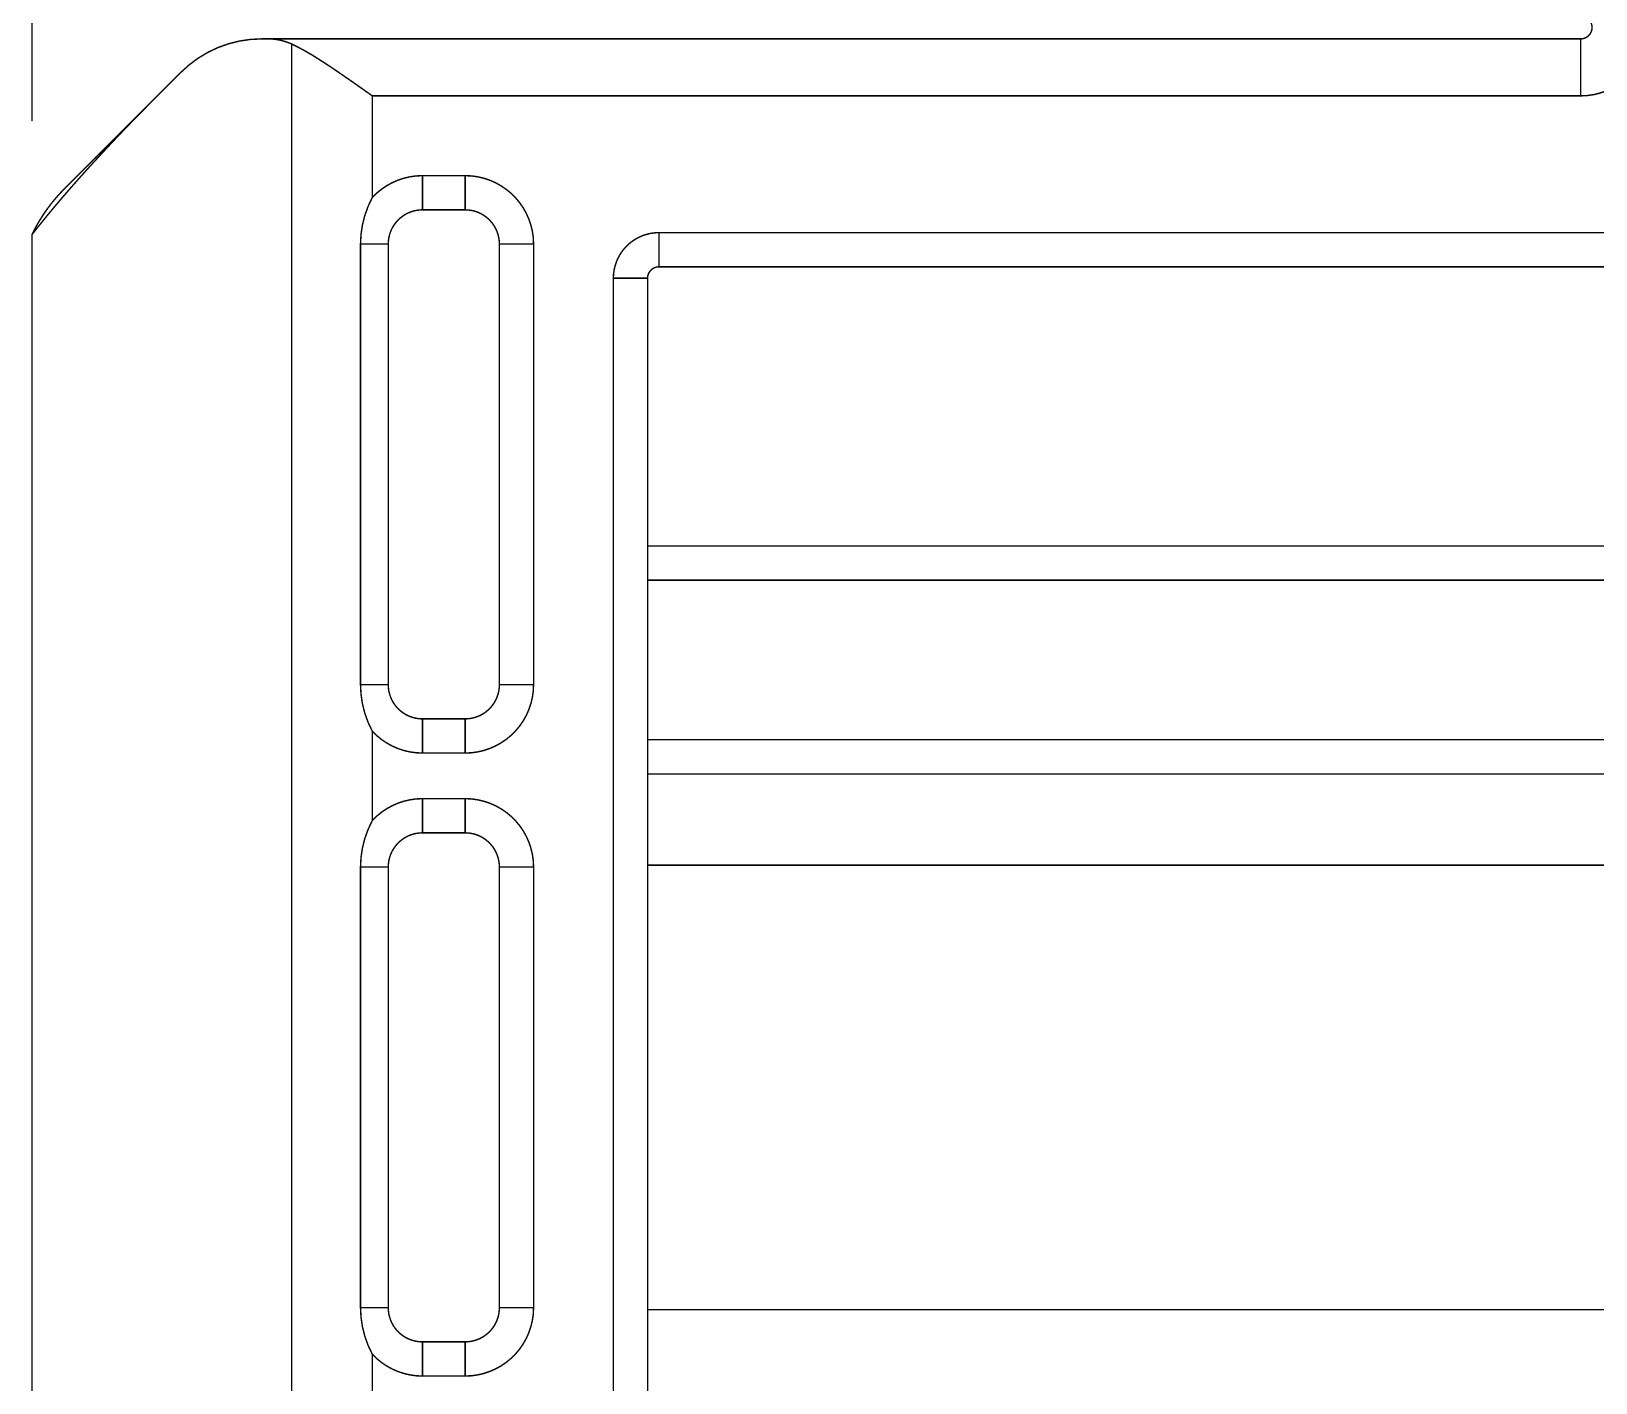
# Model space of a CAD drawing. Header units: inches. Extents: x 0 to 35.2, y -0.7 to 15.9.
# Drawn here: x 31.114 to 31.654, y 5.234 to 5.701 of the extents above; entities that cross this region are included whole.
import ezdxf

# ---------------------------------------------------------------- set-up
doc = ezdxf.new("R2010")
doc.units = ezdxf.units.IN
doc.header["$MEASUREMENT"] = 0
doc.layers.add('Board Outline', color=216, linetype='Continuous')
doc.layers.add('Dimensions', color=6, linetype='Continuous')

msp = doc.modelspace()

# ---------------------------------------------------------------- linework, layer by layer
at = {"layer": 'Board Outline', "const_width": 0.0005}
msp.add_lwpolyline([(31.11394, 5.67016), (31.11394, 6.33371)], dxfattribs=at)
at = {"layer": 'Board Outline', "const_width": 0.00025}
msp.add_lwpolyline([(31.11382, 5.67016, 1), (31.11407, 5.67016, 1)], format="xyb", close=True, dxfattribs=at)
at = {"layer": 'Dimensions', "const_width": 0.0005}
for points in [[(31.65199, 5.72571, -0.934639), (31.64881, 5.67868)], [(31.64934, 5.70621, -0.934639), (31.64881, 5.69837)], [(31.1654, 5.68684, -0.198912), (31.19324, 5.69837)], [(31.19536, 5.69837, -0.020607), (31.19715, 5.6983)], [(31.19715, 5.6983, -0.006319), (31.19761, 5.69825)], [(31.19761, 5.69825, -0.079979), (31.20364, 5.6966)], [(31.20364, 5.6966, -0.03541), (31.21419, 5.69058)], [(31.21419, 5.69058, -0.005895), (31.21984, 5.68682)], [(31.23148, 5.64358, -0.208505), (31.24879, 5.65112)], [(31.26355, 5.65112, -0.414214), (31.28717, 5.6275)], [(31.2274, 5.6275, -0.123169), (31.23148, 5.64358)], [(31.23698, 5.6275, -0.414214), (31.24879, 5.63931)], [(31.26355, 5.63931, -0.414214), (31.27536, 5.6275)], [(31.31473, 5.61569, -0.414214), (31.33048, 5.63144)], [(31.32654, 5.61569, -0.414214), (31.33048, 5.61963)], [(31.23148, 5.45919, -0.123169), (31.2274, 5.47527)], [(31.24879, 5.46346, -0.414214), (31.23698, 5.47527)], [(31.28717, 5.47527, -0.414214), (31.26355, 5.45165)], [(31.27536, 5.47527, -0.414214), (31.26355, 5.46346)], [(31.24879, 5.45165, -0.208505), (31.23148, 5.45919)], [(31.23148, 5.42835, -0.208505), (31.24879, 5.4359)], [(31.26355, 5.4359, -0.414214), (31.28717, 5.41228)], [(31.2274, 5.41228, -0.123169), (31.23148, 5.42835)], [(31.23698, 5.41228, -0.414214), (31.24879, 5.42409)], [(31.26355, 5.42409, -0.414214), (31.27536, 5.41228)], [(31.23148, 5.24397, -0.123169), (31.2274, 5.26005)], [(31.24879, 5.24824, -0.414214), (31.23698, 5.26005)], [(31.28717, 5.26005, -0.414214), (31.26355, 5.23643)], [(31.27536, 5.26005, -0.414214), (31.26355, 5.24824)], [(31.24879, 5.23643, -0.208505), (31.23148, 5.24397)]]:
    msp.add_lwpolyline(points, format="xyb", dxfattribs=at)
for points in [[(31.19324, 5.69837), (31.19536, 5.69837)], [(31.19536, 5.69837), (31.19761, 5.69837)], [(31.19761, 5.69825), (31.19761, 5.69837)], [(31.19761, 5.69837), (31.64881, 5.69837)], [(31.20364, 4.97573), (31.20364, 5.6966)], [(31.64881, 5.67868), (31.64881, 5.69837)], [(31.15636, 5.67779), (31.1654, 5.68684)], [(31.21984, 5.68682), (31.22564, 5.68281)], [(31.22564, 5.68281), (31.23148, 5.67868)], [(31.23148, 5.64358), (31.23148, 5.67868)], [(31.23148, 5.67868), (31.64881, 5.67868)], [(31.12505, 5.64649), (31.15636, 5.67779)], [(31.15131, 5.6727), (31.15181, 5.6732)], [(31.15181, 5.6732), (31.15231, 5.67371)], [(31.15231, 5.67371), (31.15281, 5.67422)], [(31.15281, 5.67422), (31.15331, 5.67473)], [(31.15331, 5.67473), (31.15382, 5.67524)], [(31.15382, 5.67524), (31.15432, 5.67575)], [(31.15432, 5.67575), (31.15483, 5.67626)], [(31.15483, 5.67626), (31.15534, 5.67677)], [(31.15534, 5.67677), (31.15585, 5.67728)], [(31.15585, 5.67728), (31.15636, 5.67779)], [(31.14643, 5.66767), (31.14691, 5.66817)], [(31.14691, 5.66817), (31.14739, 5.66867)], [(31.14739, 5.66867), (31.14787, 5.66917)], [(31.14787, 5.66917), (31.14836, 5.66967)], [(31.14836, 5.66967), (31.14885, 5.67018)], [(31.14885, 5.67018), (31.14934, 5.67068)], [(31.14934, 5.67068), (31.14983, 5.67118)], [(31.14983, 5.67118), (31.15032, 5.67169)], [(31.15032, 5.67169), (31.15082, 5.67219)], [(31.15082, 5.67219), (31.15131, 5.6727)], [(31.14124, 5.66223), (31.1417, 5.66272)], [(31.1417, 5.66272), (31.14217, 5.66321)], [(31.14217, 5.66321), (31.14263, 5.6637)], [(31.14263, 5.6637), (31.1431, 5.6642)], [(31.1431, 5.6642), (31.14357, 5.66469)], [(31.14357, 5.66469), (31.14404, 5.66519)], [(31.14404, 5.66519), (31.14452, 5.66568)], [(31.14452, 5.66568), (31.14499, 5.66618)], [(31.14499, 5.66618), (31.14547, 5.66667)], [(31.14547, 5.66667), (31.14595, 5.66717)], [(31.14595, 5.66717), (31.14643, 5.66767)], [(31.13627, 5.65688), (31.13671, 5.65737)], [(31.13671, 5.65737), (31.13716, 5.65785)], [(31.13716, 5.65785), (31.1376, 5.65833)], [(31.1376, 5.65833), (31.13805, 5.65881)], [(31.13805, 5.65881), (31.1385, 5.6593)], [(31.1385, 5.6593), (31.13896, 5.65979)], [(31.13896, 5.65979), (31.13941, 5.66027)], [(31.13941, 5.66027), (31.13986, 5.66076)], [(31.13986, 5.66076), (31.14032, 5.66125)], [(31.14032, 5.66125), (31.14078, 5.66174)], [(31.14078, 5.66174), (31.14124, 5.66223)], [(31.1311, 5.65118), (31.13152, 5.65165)], [(31.13152, 5.65165), (31.13194, 5.65212)], [(31.13194, 5.65212), (31.13237, 5.65259)], [(31.13237, 5.65259), (31.13279, 5.65307)], [(31.13279, 5.65307), (31.13322, 5.65354)], [(31.13322, 5.65354), (31.13365, 5.65402)], [(31.13365, 5.65402), (31.13408, 5.65449)], [(31.13408, 5.65449), (31.13452, 5.65497)], [(31.13452, 5.65497), (31.13495, 5.65545)], [(31.13495, 5.65545), (31.13539, 5.65592)], [(31.13539, 5.65592), (31.13583, 5.6564)], [(31.13583, 5.6564), (31.13627, 5.65688)], [(31.12465, 5.64608), (31.12479, 5.64622)], [(31.12479, 5.64622), (31.12492, 5.64635)], [(31.12492, 5.64635), (31.12505, 5.64649)], [(31.1266, 5.64608), (31.127, 5.64654)], [(31.127, 5.64654), (31.1274, 5.647)], [(31.1274, 5.647), (31.12781, 5.64746)], [(31.12781, 5.64746), (31.12821, 5.64792)], [(31.12821, 5.64792), (31.12862, 5.64838)], [(31.12862, 5.64838), (31.12903, 5.64885)], [(31.12903, 5.64885), (31.12944, 5.64931)], [(31.12944, 5.64931), (31.12985, 5.64978)], [(31.12985, 5.64978), (31.13027, 5.65024)], [(31.13027, 5.65024), (31.13068, 5.65071)], [(31.13068, 5.65071), (31.1311, 5.65118)], [(31.24879, 5.65112), (31.26355, 5.65112)], [(31.24879, 5.63931), (31.24879, 5.65112)], [(31.26355, 5.63931), (31.26355, 5.65112)], [(31.11991, 5.64056), (31.12002, 5.64071)], [(31.12002, 5.64071), (31.12014, 5.64087)], [(31.12014, 5.64087), (31.12026, 5.64102)], [(31.12026, 5.64102), (31.12038, 5.64117)], [(31.12038, 5.64117), (31.12049, 5.64133)], [(31.12049, 5.64133), (31.12061, 5.64148)], [(31.12061, 5.64148), (31.12073, 5.64163)], [(31.12073, 5.64163), (31.12085, 5.64178)], [(31.12085, 5.64178), (31.12097, 5.64193)], [(31.12097, 5.64193), (31.12109, 5.64208)], [(31.12109, 5.64208), (31.12122, 5.64223)], [(31.12122, 5.64223), (31.12134, 5.64238)], [(31.12134, 5.64238), (31.12146, 5.64253)], [(31.12146, 5.64253), (31.12158, 5.64267)], [(31.12158, 5.64267), (31.1217, 5.64282)], [(31.1217, 5.64282), (31.12183, 5.64297)], [(31.12183, 5.64297), (31.12195, 5.64312)], [(31.12195, 5.64312), (31.12208, 5.64326)], [(31.12197, 5.64067), (31.12235, 5.64112)], [(31.12208, 5.64326), (31.1222, 5.64341)], [(31.1222, 5.64341), (31.12233, 5.64355)], [(31.12233, 5.64355), (31.12245, 5.6437)], [(31.12235, 5.64112), (31.12272, 5.64156)], [(31.12245, 5.6437), (31.12258, 5.64384)], [(31.12258, 5.64384), (31.1227, 5.64399)], [(31.1227, 5.64399), (31.12283, 5.64413)], [(31.12272, 5.64156), (31.1231, 5.64201)], [(31.12283, 5.64413), (31.12296, 5.64427)], [(31.12296, 5.64427), (31.12309, 5.64441)], [(31.12309, 5.64441), (31.12321, 5.64456)], [(31.1231, 5.64201), (31.12348, 5.64246)], [(31.12321, 5.64456), (31.12334, 5.6447)], [(31.12334, 5.6447), (31.12347, 5.64484)], [(31.12347, 5.64484), (31.1236, 5.64498)], [(31.12348, 5.64246), (31.12387, 5.6429)], [(31.1236, 5.64498), (31.12373, 5.64512)], [(31.12373, 5.64512), (31.12386, 5.64526)], [(31.12386, 5.64526), (31.12399, 5.6454)], [(31.12387, 5.6429), (31.12425, 5.64336)], [(31.12399, 5.6454), (31.12412, 5.64553)], [(31.12412, 5.64553), (31.12426, 5.64567)], [(31.12425, 5.64336), (31.12464, 5.64381)], [(31.12426, 5.64567), (31.12439, 5.64581)], [(31.12439, 5.64581), (31.12452, 5.64594)], [(31.12452, 5.64594), (31.12465, 5.64608)], [(31.12464, 5.64381), (31.12503, 5.64426)], [(31.12503, 5.64426), (31.12542, 5.64471)], [(31.12542, 5.64471), (31.12581, 5.64517)], [(31.12581, 5.64517), (31.12621, 5.64562)], [(31.12621, 5.64562), (31.1266, 5.64608)], [(31.11634, 5.63525), (31.11644, 5.63541)], [(31.11644, 5.63541), (31.11654, 5.63558)], [(31.11654, 5.63558), (31.11664, 5.63575)], [(31.11664, 5.63575), (31.11674, 5.63591)], [(31.11674, 5.63591), (31.11685, 5.63608)], [(31.11685, 5.63608), (31.11695, 5.63624)], [(31.11695, 5.63624), (31.11705, 5.63641)], [(31.11705, 5.63641), (31.11716, 5.63657)], [(31.11716, 5.63657), (31.11726, 5.63674)], [(31.11726, 5.63674), (31.11736, 5.6369)], [(31.1173, 5.635), (31.11764, 5.63543)], [(31.11736, 5.6369), (31.11747, 5.63706)], [(31.11747, 5.63706), (31.11757, 5.63723)], [(31.11757, 5.63723), (31.11768, 5.63739)], [(31.11764, 5.63543), (31.11799, 5.63586)], [(31.11768, 5.63739), (31.11779, 5.63755)], [(31.11779, 5.63755), (31.11789, 5.63771)], [(31.11789, 5.63771), (31.118, 5.63788)], [(31.11799, 5.63586), (31.11834, 5.63629)], [(31.118, 5.63788), (31.11811, 5.63804)], [(31.11811, 5.63804), (31.11822, 5.6382)], [(31.11822, 5.6382), (31.11833, 5.63836)], [(31.11833, 5.63836), (31.11844, 5.63852)], [(31.11834, 5.63629), (31.1187, 5.63672)], [(31.11844, 5.63852), (31.11855, 5.63868)], [(31.11855, 5.63868), (31.11866, 5.63884)], [(31.11866, 5.63884), (31.11877, 5.639)], [(31.1187, 5.63672), (31.11905, 5.63716)], [(31.11877, 5.639), (31.11888, 5.63915)], [(31.11888, 5.63915), (31.11899, 5.63931)], [(31.11899, 5.63931), (31.11911, 5.63947)], [(31.11905, 5.63716), (31.11941, 5.63759)], [(31.11911, 5.63947), (31.11922, 5.63963)], [(31.11922, 5.63963), (31.11933, 5.63978)], [(31.11933, 5.63978), (31.11945, 5.63994)], [(31.11941, 5.63759), (31.11977, 5.63803)], [(31.11945, 5.63994), (31.11956, 5.64009)], [(31.11956, 5.64009), (31.11968, 5.64025)], [(31.11968, 5.64025), (31.11979, 5.64041)], [(31.11977, 5.63803), (31.12013, 5.63847)], [(31.11979, 5.64041), (31.11991, 5.64056)], [(31.12013, 5.63847), (31.1205, 5.6389)], [(31.1205, 5.6389), (31.12086, 5.63934)], [(31.12086, 5.63934), (31.12123, 5.63978)], [(31.12123, 5.63978), (31.1216, 5.64023)], [(31.1216, 5.64023), (31.12197, 5.64067)], [(31.24879, 5.63931), (31.26355, 5.63931)], [(31.11394, 5.63079), (31.11427, 5.6312)], [(31.11394, 5.63079), (31.11403, 5.63096)], [(31.11394, 5.04154), (31.11394, 5.63079)], [(31.11403, 5.63096), (31.11411, 5.63114)], [(31.11411, 5.63114), (31.1142, 5.63131)], [(31.1142, 5.63131), (31.11429, 5.63149)], [(31.11427, 5.6312), (31.1146, 5.63162)], [(31.11429, 5.63149), (31.11438, 5.63166)], [(31.11438, 5.63166), (31.11446, 5.63184)], [(31.11446, 5.63184), (31.11455, 5.63201)], [(31.11455, 5.63201), (31.11464, 5.63218)], [(31.1146, 5.63162), (31.11493, 5.63204)], [(31.11464, 5.63218), (31.11473, 5.63236)], [(31.11473, 5.63236), (31.11482, 5.63253)], [(31.11482, 5.63253), (31.11491, 5.6327)], [(31.11491, 5.6327), (31.115, 5.63287)], [(31.11493, 5.63204), (31.11526, 5.63246)], [(31.115, 5.63287), (31.1151, 5.63304)], [(31.1151, 5.63304), (31.11519, 5.63322)], [(31.11519, 5.63322), (31.11528, 5.63339)], [(31.11526, 5.63246), (31.11559, 5.63288)], [(31.11528, 5.63339), (31.11538, 5.63356)], [(31.11538, 5.63356), (31.11547, 5.63373)], [(31.11547, 5.63373), (31.11556, 5.6339)], [(31.11556, 5.6339), (31.11566, 5.63407)], [(31.11559, 5.63288), (31.11593, 5.6333)], [(31.11566, 5.63407), (31.11576, 5.63424)], [(31.11576, 5.63424), (31.11585, 5.63441)], [(31.11585, 5.63441), (31.11595, 5.63458)], [(31.11593, 5.6333), (31.11627, 5.63372)], [(31.11595, 5.63458), (31.11605, 5.63474)], [(31.11605, 5.63474), (31.11614, 5.63491)], [(31.11614, 5.63491), (31.11624, 5.63508)], [(31.11624, 5.63508), (31.11634, 5.63525)], [(31.11627, 5.63372), (31.11661, 5.63415)], [(31.11661, 5.63415), (31.11695, 5.63457)], [(31.11695, 5.63457), (31.1173, 5.635)], [(31.33048, 5.63144), (31.66906, 5.63144)], [(31.33048, 5.61963), (31.33048, 5.63144)], [(31.2274, 5.47527), (31.2274, 5.6275)], [(31.2274, 5.6275), (31.23698, 5.6275)], [(31.23698, 5.47527), (31.23698, 5.6275)], [(31.27536, 5.6275), (31.28717, 5.6275)], [(31.27536, 5.47527), (31.27536, 5.6275)], [(31.28717, 5.47527), (31.28717, 5.6275)], [(31.33048, 5.61963), (31.66906, 5.61963)], [(31.31473, 5.05664), (31.31473, 5.61569)], [(31.31473, 5.61569), (31.32654, 5.61569)], [(31.32654, 5.05664), (31.32654, 5.61569)], [(31.32654, 5.52317), (32.54, 5.52317)], [(31.32654, 5.51136), (32.54263, 5.51136)], [(31.2274, 5.47527), (31.23698, 5.47527)], [(31.27536, 5.47527), (31.28717, 5.47527)], [(31.24879, 5.45165), (31.24879, 5.46346)], [(31.24879, 5.46346), (31.26355, 5.46346)], [(31.26355, 5.45165), (31.26355, 5.46346)], [(31.23148, 5.42835), (31.23148, 5.45919)], [(31.24879, 5.45165), (31.26355, 5.45165)], [(31.32654, 5.45624), (31.94072, 5.45624)], [(31.32654, 5.44443), (31.94072, 5.44443)], [(31.24879, 5.4359), (31.26355, 5.4359)], [(31.24879, 5.42409), (31.24879, 5.4359)], [(31.26355, 5.42409), (31.26355, 5.4359)], [(31.24879, 5.42409), (31.26355, 5.42409)], [(31.2274, 5.26005), (31.2274, 5.41228)], [(31.2274, 5.41228), (31.23698, 5.41228)], [(31.23698, 5.26005), (31.23698, 5.41228)], [(31.27536, 5.41228), (31.28717, 5.41228)], [(31.27536, 5.26005), (31.27536, 5.41228)], [(31.28717, 5.26005), (31.28717, 5.41228)], [(31.32654, 5.41293), (31.66473, 5.41293)], [(31.2274, 5.26005), (31.23698, 5.26005)], [(31.27536, 5.26005), (31.28717, 5.26005)], [(31.32654, 5.25939), (31.66473, 5.25939)], [(31.24879, 5.23643), (31.24879, 5.24824)], [(31.24879, 5.24824), (31.26355, 5.24824)], [(31.26355, 5.23643), (31.26355, 5.24824)], [(31.23148, 5.21313), (31.23148, 5.24397)], [(31.24879, 5.23643), (31.26355, 5.23643)]]:
    msp.add_lwpolyline(points, dxfattribs=at)
at = {"layer": 'Dimensions', "const_width": 0.00025}
for points in [[(31.19312, 5.69837, 1), (31.19337, 5.69837, 1)], [(31.19312, 5.69837, 1), (31.19337, 5.69837, 1)], [(31.19524, 5.69837, 1), (31.19549, 5.69837, 1)], [(31.19524, 5.69837, 1), (31.19549, 5.69837, 1)], [(31.19524, 5.69837, 1), (31.19549, 5.69837, 1)], [(31.19702, 5.6983, 1), (31.19727, 5.6983, 1)], [(31.19702, 5.6983, 1), (31.19727, 5.6983, 1)], [(31.19748, 5.69837, 1), (31.19773, 5.69837, 1)], [(31.19748, 5.69837, 1), (31.19773, 5.69837, 1)], [(31.19748, 5.69837, 1), (31.19773, 5.69837, 1)], [(31.19748, 5.69825, 1), (31.19773, 5.69825, 1)], [(31.19748, 5.69825, 1), (31.19773, 5.69825, 1)], [(31.19748, 5.69825, 1), (31.19773, 5.69825, 1)], [(31.20352, 5.6966, 1), (31.20377, 5.6966, 1)], [(31.20352, 5.6966, 1), (31.20377, 5.6966, 1)], [(31.20352, 5.6966, 1), (31.20377, 5.6966, 1)], [(31.64868, 5.69837, 1), (31.64893, 5.69837, 1)], [(31.64868, 5.69837, 1), (31.64893, 5.69837, 1)], [(31.64868, 5.69837, 1), (31.64893, 5.69837, 1)], [(31.21407, 5.69058, 1), (31.21432, 5.69058, 1)], [(31.21407, 5.69058, 1), (31.21432, 5.69058, 1)], [(31.16528, 5.68684, 1), (31.16553, 5.68684, 1)], [(31.16528, 5.68684, 1), (31.16553, 5.68684, 1)], [(31.21972, 5.68682, 1), (31.21997, 5.68682, 1)], [(31.21972, 5.68682, 1), (31.21997, 5.68682, 1)], [(31.22551, 5.68281, 1), (31.22576, 5.68281, 1)], [(31.22551, 5.68281, 1), (31.22576, 5.68281, 1)], [(31.23136, 5.67868, 1), (31.23161, 5.67868, 1)], [(31.23136, 5.67868, 1), (31.23161, 5.67868, 1)], [(31.23136, 5.67868, 1), (31.23161, 5.67868, 1)], [(31.64868, 5.67868, 1), (31.64893, 5.67868, 1)], [(31.64868, 5.67868, 1), (31.64893, 5.67868, 1)], [(31.64868, 5.67868, 1), (31.64893, 5.67868, 1)], [(31.15169, 5.6732, 1), (31.15194, 5.6732, 1)], [(31.15169, 5.6732, 1), (31.15194, 5.6732, 1)], [(31.15218, 5.67371, 1), (31.15243, 5.67371, 1)], [(31.15218, 5.67371, 1), (31.15243, 5.67371, 1)], [(31.15269, 5.67422, 1), (31.15294, 5.67422, 1)], [(31.15269, 5.67422, 1), (31.15294, 5.67422, 1)], [(31.15319, 5.67473, 1), (31.15344, 5.67473, 1)], [(31.15319, 5.67473, 1), (31.15344, 5.67473, 1)], [(31.15369, 5.67524, 1), (31.15394, 5.67524, 1)], [(31.15369, 5.67524, 1), (31.15394, 5.67524, 1)], [(31.1542, 5.67575, 1), (31.15445, 5.67575, 1)], [(31.1542, 5.67575, 1), (31.15445, 5.67575, 1)], [(31.1547, 5.67626, 1), (31.15495, 5.67626, 1)], [(31.1547, 5.67626, 1), (31.15495, 5.67626, 1)], [(31.15521, 5.67677, 1), (31.15546, 5.67677, 1)], [(31.15521, 5.67677, 1), (31.15546, 5.67677, 1)], [(31.15572, 5.67728, 1), (31.15597, 5.67728, 1)], [(31.15572, 5.67728, 1), (31.15597, 5.67728, 1)], [(31.15623, 5.67779, 1), (31.15648, 5.67779, 1)], [(31.15623, 5.67779, 1), (31.15648, 5.67779, 1)], [(31.15623, 5.67779, 1), (31.15648, 5.67779, 1)], [(31.14678, 5.66817, 1), (31.14703, 5.66817, 1)], [(31.14678, 5.66817, 1), (31.14703, 5.66817, 1)], [(31.14726, 5.66867, 1), (31.14751, 5.66867, 1)], [(31.14726, 5.66867, 1), (31.14751, 5.66867, 1)], [(31.14775, 5.66917, 1), (31.148, 5.66917, 1)], [(31.14775, 5.66917, 1), (31.148, 5.66917, 1)], [(31.14824, 5.66967, 1), (31.14849, 5.66967, 1)], [(31.14824, 5.66967, 1), (31.14849, 5.66967, 1)], [(31.14872, 5.67018, 1), (31.14897, 5.67018, 1)], [(31.14872, 5.67018, 1), (31.14897, 5.67018, 1)], [(31.14921, 5.67068, 1), (31.14946, 5.67068, 1)], [(31.14921, 5.67068, 1), (31.14946, 5.67068, 1)], [(31.1497, 5.67118, 1), (31.14995, 5.67118, 1)], [(31.1497, 5.67118, 1), (31.14995, 5.67118, 1)], [(31.1502, 5.67169, 1), (31.15045, 5.67169, 1)], [(31.1502, 5.67169, 1), (31.15045, 5.67169, 1)], [(31.15069, 5.67219, 1), (31.15094, 5.67219, 1)], [(31.15069, 5.67219, 1), (31.15094, 5.67219, 1)], [(31.15119, 5.6727, 1), (31.15144, 5.6727, 1)], [(31.15119, 5.6727, 1), (31.15144, 5.6727, 1)], [(31.14158, 5.66272, 1), (31.14183, 5.66272, 1)], [(31.14158, 5.66272, 1), (31.14183, 5.66272, 1)], [(31.14204, 5.66321, 1), (31.14229, 5.66321, 1)], [(31.14204, 5.66321, 1), (31.14229, 5.66321, 1)], [(31.14251, 5.6637, 1), (31.14276, 5.6637, 1)], [(31.14251, 5.6637, 1), (31.14276, 5.6637, 1)], [(31.14298, 5.6642, 1), (31.14323, 5.6642, 1)], [(31.14298, 5.6642, 1), (31.14323, 5.6642, 1)], [(31.14345, 5.66469, 1), (31.1437, 5.66469, 1)], [(31.14345, 5.66469, 1), (31.1437, 5.66469, 1)], [(31.14392, 5.66519, 1), (31.14417, 5.66519, 1)], [(31.14392, 5.66519, 1), (31.14417, 5.66519, 1)], [(31.14439, 5.66568, 1), (31.14464, 5.66568, 1)], [(31.14439, 5.66568, 1), (31.14464, 5.66568, 1)], [(31.14487, 5.66618, 1), (31.14512, 5.66618, 1)], [(31.14487, 5.66618, 1), (31.14512, 5.66618, 1)], [(31.14534, 5.66667, 1), (31.14559, 5.66667, 1)], [(31.14534, 5.66667, 1), (31.14559, 5.66667, 1)], [(31.14582, 5.66717, 1), (31.14607, 5.66717, 1)], [(31.14582, 5.66717, 1), (31.14607, 5.66717, 1)], [(31.1463, 5.66767, 1), (31.14655, 5.66767, 1)], [(31.1463, 5.66767, 1), (31.14655, 5.66767, 1)], [(31.13659, 5.65737, 1), (31.13684, 5.65737, 1)], [(31.13659, 5.65737, 1), (31.13684, 5.65737, 1)], [(31.13703, 5.65785, 1), (31.13728, 5.65785, 1)], [(31.13703, 5.65785, 1), (31.13728, 5.65785, 1)], [(31.13748, 5.65833, 1), (31.13773, 5.65833, 1)], [(31.13748, 5.65833, 1), (31.13773, 5.65833, 1)], [(31.13793, 5.65881, 1), (31.13818, 5.65881, 1)], [(31.13793, 5.65881, 1), (31.13818, 5.65881, 1)], [(31.13838, 5.6593, 1), (31.13863, 5.6593, 1)], [(31.13838, 5.6593, 1), (31.13863, 5.6593, 1)], [(31.13883, 5.65979, 1), (31.13908, 5.65979, 1)], [(31.13883, 5.65979, 1), (31.13908, 5.65979, 1)], [(31.13928, 5.66027, 1), (31.13953, 5.66027, 1)], [(31.13928, 5.66027, 1), (31.13953, 5.66027, 1)], [(31.13974, 5.66076, 1), (31.13999, 5.66076, 1)], [(31.13974, 5.66076, 1), (31.13999, 5.66076, 1)], [(31.1402, 5.66125, 1), (31.14045, 5.66125, 1)], [(31.1402, 5.66125, 1), (31.14045, 5.66125, 1)], [(31.14066, 5.66174, 1), (31.14091, 5.66174, 1)], [(31.14066, 5.66174, 1), (31.14091, 5.66174, 1)], [(31.14112, 5.66223, 1), (31.14137, 5.66223, 1)], [(31.14112, 5.66223, 1), (31.14137, 5.66223, 1)], [(31.1314, 5.65165, 1), (31.13165, 5.65165, 1)], [(31.1314, 5.65165, 1), (31.13165, 5.65165, 1)], [(31.13182, 5.65212, 1), (31.13207, 5.65212, 1)], [(31.13182, 5.65212, 1), (31.13207, 5.65212, 1)], [(31.13224, 5.65259, 1), (31.13249, 5.65259, 1)], [(31.13224, 5.65259, 1), (31.13249, 5.65259, 1)], [(31.13267, 5.65307, 1), (31.13292, 5.65307, 1)], [(31.13267, 5.65307, 1), (31.13292, 5.65307, 1)], [(31.1331, 5.65354, 1), (31.13335, 5.65354, 1)], [(31.1331, 5.65354, 1), (31.13335, 5.65354, 1)], [(31.13353, 5.65402, 1), (31.13378, 5.65402, 1)], [(31.13353, 5.65402, 1), (31.13378, 5.65402, 1)], [(31.13396, 5.65449, 1), (31.13421, 5.65449, 1)], [(31.13396, 5.65449, 1), (31.13421, 5.65449, 1)], [(31.13439, 5.65497, 1), (31.13464, 5.65497, 1)], [(31.13439, 5.65497, 1), (31.13464, 5.65497, 1)], [(31.13483, 5.65545, 1), (31.13508, 5.65545, 1)], [(31.13483, 5.65545, 1), (31.13508, 5.65545, 1)], [(31.13526, 5.65592, 1), (31.13551, 5.65592, 1)], [(31.13526, 5.65592, 1), (31.13551, 5.65592, 1)], [(31.1357, 5.6564, 1), (31.13595, 5.6564, 1)], [(31.1357, 5.6564, 1), (31.13595, 5.6564, 1)], [(31.13615, 5.65688, 1), (31.1364, 5.65688, 1)], [(31.13615, 5.65688, 1), (31.1364, 5.65688, 1)], [(31.12466, 5.64622, 1), (31.12491, 5.64622, 1)], [(31.12466, 5.64622, 1), (31.12491, 5.64622, 1)], [(31.12479, 5.64635, 1), (31.12504, 5.64635, 1)], [(31.12479, 5.64635, 1), (31.12504, 5.64635, 1)], [(31.12493, 5.64649, 1), (31.12518, 5.64649, 1)], [(31.12493, 5.64649, 1), (31.12518, 5.64649, 1)], [(31.12688, 5.64654, 1), (31.12713, 5.64654, 1)], [(31.12688, 5.64654, 1), (31.12713, 5.64654, 1)], [(31.12728, 5.647, 1), (31.12753, 5.647, 1)], [(31.12728, 5.647, 1), (31.12753, 5.647, 1)], [(31.12768, 5.64746, 1), (31.12793, 5.64746, 1)], [(31.12768, 5.64746, 1), (31.12793, 5.64746, 1)], [(31.12809, 5.64792, 1), (31.12834, 5.64792, 1)], [(31.12809, 5.64792, 1), (31.12834, 5.64792, 1)], [(31.12849, 5.64838, 1), (31.12874, 5.64838, 1)], [(31.12849, 5.64838, 1), (31.12874, 5.64838, 1)], [(31.1289, 5.64885, 1), (31.12915, 5.64885, 1)], [(31.1289, 5.64885, 1), (31.12915, 5.64885, 1)], [(31.12931, 5.64931, 1), (31.12956, 5.64931, 1)], [(31.12931, 5.64931, 1), (31.12956, 5.64931, 1)], [(31.12973, 5.64978, 1), (31.12998, 5.64978, 1)], [(31.12973, 5.64978, 1), (31.12998, 5.64978, 1)], [(31.13014, 5.65024, 1), (31.13039, 5.65024, 1)], [(31.13014, 5.65024, 1), (31.13039, 5.65024, 1)], [(31.13056, 5.65071, 1), (31.13081, 5.65071, 1)], [(31.13056, 5.65071, 1), (31.13081, 5.65071, 1)], [(31.13098, 5.65118, 1), (31.13123, 5.65118, 1)], [(31.13098, 5.65118, 1), (31.13123, 5.65118, 1)], [(31.24866, 5.65112, 1), (31.24891, 5.65112, 1)], [(31.24866, 5.65112, 1), (31.24891, 5.65112, 1)], [(31.24866, 5.65112, 1), (31.24891, 5.65112, 1)], [(31.26342, 5.65112, 1), (31.26367, 5.65112, 1)], [(31.26342, 5.65112, 1), (31.26367, 5.65112, 1)], [(31.26342, 5.65112, 1), (31.26367, 5.65112, 1)], [(31.1199, 5.64071, 1), (31.12015, 5.64071, 1)], [(31.1199, 5.64071, 1), (31.12015, 5.64071, 1)], [(31.12002, 5.64087, 1), (31.12027, 5.64087, 1)], [(31.12002, 5.64087, 1), (31.12027, 5.64087, 1)], [(31.12013, 5.64102, 1), (31.12038, 5.64102, 1)], [(31.12013, 5.64102, 1), (31.12038, 5.64102, 1)], [(31.12025, 5.64117, 1), (31.1205, 5.64117, 1)], [(31.12025, 5.64117, 1), (31.1205, 5.64117, 1)], [(31.12037, 5.64133, 1), (31.12062, 5.64133, 1)], [(31.12037, 5.64133, 1), (31.12062, 5.64133, 1)], [(31.12049, 5.64148, 1), (31.12074, 5.64148, 1)], [(31.12049, 5.64148, 1), (31.12074, 5.64148, 1)], [(31.12061, 5.64163, 1), (31.12086, 5.64163, 1)], [(31.12061, 5.64163, 1), (31.12086, 5.64163, 1)], [(31.12073, 5.64178, 1), (31.12098, 5.64178, 1)], [(31.12073, 5.64178, 1), (31.12098, 5.64178, 1)], [(31.12085, 5.64193, 1), (31.1211, 5.64193, 1)], [(31.12085, 5.64193, 1), (31.1211, 5.64193, 1)], [(31.12097, 5.64208, 1), (31.12122, 5.64208, 1)], [(31.12097, 5.64208, 1), (31.12122, 5.64208, 1)], [(31.12109, 5.64223, 1), (31.12134, 5.64223, 1)], [(31.12109, 5.64223, 1), (31.12134, 5.64223, 1)], [(31.12121, 5.64238, 1), (31.12146, 5.64238, 1)], [(31.12121, 5.64238, 1), (31.12146, 5.64238, 1)], [(31.12133, 5.64253, 1), (31.12158, 5.64253, 1)], [(31.12133, 5.64253, 1), (31.12158, 5.64253, 1)], [(31.12146, 5.64267, 1), (31.12171, 5.64267, 1)], [(31.12146, 5.64267, 1), (31.12171, 5.64267, 1)], [(31.12158, 5.64282, 1), (31.12183, 5.64282, 1)], [(31.12158, 5.64282, 1), (31.12183, 5.64282, 1)], [(31.1217, 5.64297, 1), (31.12195, 5.64297, 1)], [(31.1217, 5.64297, 1), (31.12195, 5.64297, 1)], [(31.12183, 5.64312, 1), (31.12208, 5.64312, 1)], [(31.12183, 5.64312, 1), (31.12208, 5.64312, 1)], [(31.12195, 5.64326, 1), (31.1222, 5.64326, 1)], [(31.12195, 5.64326, 1), (31.1222, 5.64326, 1)], [(31.12208, 5.64341, 1), (31.12233, 5.64341, 1)], [(31.12208, 5.64341, 1), (31.12233, 5.64341, 1)], [(31.1222, 5.64355, 1), (31.12245, 5.64355, 1)], [(31.1222, 5.64355, 1), (31.12245, 5.64355, 1)], [(31.12222, 5.64112, 1), (31.12247, 5.64112, 1)], [(31.12222, 5.64112, 1), (31.12247, 5.64112, 1)], [(31.12233, 5.6437, 1), (31.12258, 5.6437, 1)], [(31.12233, 5.6437, 1), (31.12258, 5.6437, 1)], [(31.12245, 5.64384, 1), (31.1227, 5.64384, 1)], [(31.12245, 5.64384, 1), (31.1227, 5.64384, 1)], [(31.12258, 5.64399, 1), (31.12283, 5.64399, 1)], [(31.12258, 5.64399, 1), (31.12283, 5.64399, 1)], [(31.1226, 5.64156, 1), (31.12285, 5.64156, 1)], [(31.1226, 5.64156, 1), (31.12285, 5.64156, 1)], [(31.12271, 5.64413, 1), (31.12296, 5.64413, 1)], [(31.12271, 5.64413, 1), (31.12296, 5.64413, 1)], [(31.12283, 5.64427, 1), (31.12308, 5.64427, 1)], [(31.12283, 5.64427, 1), (31.12308, 5.64427, 1)], [(31.12296, 5.64441, 1), (31.12321, 5.64441, 1)], [(31.12296, 5.64441, 1), (31.12321, 5.64441, 1)], [(31.12298, 5.64201, 1), (31.12323, 5.64201, 1)], [(31.12298, 5.64201, 1), (31.12323, 5.64201, 1)], [(31.12309, 5.64456, 1), (31.12334, 5.64456, 1)], [(31.12309, 5.64456, 1), (31.12334, 5.64456, 1)], [(31.12322, 5.6447, 1), (31.12347, 5.6447, 1)], [(31.12322, 5.6447, 1), (31.12347, 5.6447, 1)], [(31.12335, 5.64484, 1), (31.1236, 5.64484, 1)], [(31.12335, 5.64484, 1), (31.1236, 5.64484, 1)], [(31.12336, 5.64246, 1), (31.12361, 5.64246, 1)], [(31.12336, 5.64246, 1), (31.12361, 5.64246, 1)], [(31.12348, 5.64498, 1), (31.12373, 5.64498, 1)], [(31.12348, 5.64498, 1), (31.12373, 5.64498, 1)], [(31.12361, 5.64512, 1), (31.12386, 5.64512, 1)], [(31.12361, 5.64512, 1), (31.12386, 5.64512, 1)], [(31.12374, 5.64526, 1), (31.12399, 5.64526, 1)], [(31.12374, 5.64526, 1), (31.12399, 5.64526, 1)], [(31.12374, 5.6429, 1), (31.12399, 5.6429, 1)], [(31.12374, 5.6429, 1), (31.12399, 5.6429, 1)], [(31.12387, 5.6454, 1), (31.12412, 5.6454, 1)], [(31.12387, 5.6454, 1), (31.12412, 5.6454, 1)], [(31.124, 5.64553, 1), (31.12425, 5.64553, 1)], [(31.124, 5.64553, 1), (31.12425, 5.64553, 1)], [(31.12413, 5.64336, 1), (31.12438, 5.64336, 1)], [(31.12413, 5.64336, 1), (31.12438, 5.64336, 1)], [(31.12413, 5.64567, 1), (31.12438, 5.64567, 1)], [(31.12413, 5.64567, 1), (31.12438, 5.64567, 1)], [(31.12426, 5.64581, 1), (31.12451, 5.64581, 1)], [(31.12426, 5.64581, 1), (31.12451, 5.64581, 1)], [(31.1244, 5.64594, 1), (31.12465, 5.64594, 1)], [(31.1244, 5.64594, 1), (31.12465, 5.64594, 1)], [(31.12451, 5.64381, 1), (31.12476, 5.64381, 1)], [(31.12451, 5.64381, 1), (31.12476, 5.64381, 1)], [(31.12453, 5.64608, 1), (31.12478, 5.64608, 1)], [(31.12453, 5.64608, 1), (31.12478, 5.64608, 1)], [(31.1249, 5.64426, 1), (31.12515, 5.64426, 1)], [(31.1249, 5.64426, 1), (31.12515, 5.64426, 1)], [(31.12529, 5.64471, 1), (31.12554, 5.64471, 1)], [(31.12529, 5.64471, 1), (31.12554, 5.64471, 1)], [(31.12569, 5.64517, 1), (31.12594, 5.64517, 1)], [(31.12569, 5.64517, 1), (31.12594, 5.64517, 1)], [(31.12608, 5.64562, 1), (31.12633, 5.64562, 1)], [(31.12608, 5.64562, 1), (31.12633, 5.64562, 1)], [(31.12648, 5.64608, 1), (31.12673, 5.64608, 1)], [(31.12648, 5.64608, 1), (31.12673, 5.64608, 1)], [(31.23136, 5.64358, 1), (31.23161, 5.64358, 1)], [(31.23136, 5.64358, 1), (31.23161, 5.64358, 1)], [(31.23136, 5.64358, 1), (31.23161, 5.64358, 1)], [(31.11632, 5.63541, 1), (31.11657, 5.63541, 1)], [(31.11632, 5.63541, 1), (31.11657, 5.63541, 1)], [(31.11642, 5.63558, 1), (31.11667, 5.63558, 1)], [(31.11642, 5.63558, 1), (31.11667, 5.63558, 1)], [(31.11652, 5.63575, 1), (31.11677, 5.63575, 1)], [(31.11652, 5.63575, 1), (31.11677, 5.63575, 1)], [(31.11662, 5.63591, 1), (31.11687, 5.63591, 1)], [(31.11662, 5.63591, 1), (31.11687, 5.63591, 1)], [(31.11672, 5.63608, 1), (31.11697, 5.63608, 1)], [(31.11672, 5.63608, 1), (31.11697, 5.63608, 1)], [(31.11682, 5.63624, 1), (31.11707, 5.63624, 1)], [(31.11682, 5.63624, 1), (31.11707, 5.63624, 1)], [(31.11693, 5.63641, 1), (31.11718, 5.63641, 1)], [(31.11693, 5.63641, 1), (31.11718, 5.63641, 1)], [(31.11703, 5.63657, 1), (31.11728, 5.63657, 1)], [(31.11703, 5.63657, 1), (31.11728, 5.63657, 1)], [(31.11713, 5.63674, 1), (31.11738, 5.63674, 1)], [(31.11713, 5.63674, 1), (31.11738, 5.63674, 1)], [(31.11724, 5.6369, 1), (31.11749, 5.6369, 1)], [(31.11724, 5.6369, 1), (31.11749, 5.6369, 1)], [(31.11734, 5.63706, 1), (31.11759, 5.63706, 1)], [(31.11734, 5.63706, 1), (31.11759, 5.63706, 1)], [(31.11745, 5.63723, 1), (31.1177, 5.63723, 1)], [(31.11745, 5.63723, 1), (31.1177, 5.63723, 1)], [(31.11752, 5.63543, 1), (31.11777, 5.63543, 1)], [(31.11752, 5.63543, 1), (31.11777, 5.63543, 1)], [(31.11756, 5.63739, 1), (31.11781, 5.63739, 1)], [(31.11756, 5.63739, 1), (31.11781, 5.63739, 1)], [(31.11766, 5.63755, 1), (31.11791, 5.63755, 1)], [(31.11766, 5.63755, 1), (31.11791, 5.63755, 1)], [(31.11777, 5.63771, 1), (31.11802, 5.63771, 1)], [(31.11777, 5.63771, 1), (31.11802, 5.63771, 1)], [(31.11787, 5.63586, 1), (31.11812, 5.63586, 1)], [(31.11787, 5.63586, 1), (31.11812, 5.63586, 1)], [(31.11788, 5.63788, 1), (31.11813, 5.63788, 1)], [(31.11788, 5.63788, 1), (31.11813, 5.63788, 1)], [(31.11799, 5.63804, 1), (31.11823, 5.63804, 1)], [(31.11799, 5.63804, 1), (31.11823, 5.63804, 1)], [(31.11809, 5.6382, 1), (31.11834, 5.6382, 1)], [(31.11809, 5.6382, 1), (31.11834, 5.6382, 1)], [(31.1182, 5.63836, 1), (31.11845, 5.63836, 1)], [(31.1182, 5.63836, 1), (31.11845, 5.63836, 1)], [(31.11822, 5.63629, 1), (31.11847, 5.63629, 1)], [(31.11822, 5.63629, 1), (31.11847, 5.63629, 1)], [(31.11831, 5.63852, 1), (31.11856, 5.63852, 1)], [(31.11831, 5.63852, 1), (31.11856, 5.63852, 1)], [(31.11842, 5.63868, 1), (31.11867, 5.63868, 1)], [(31.11842, 5.63868, 1), (31.11867, 5.63868, 1)], [(31.11853, 5.63884, 1), (31.11878, 5.63884, 1)], [(31.11853, 5.63884, 1), (31.11878, 5.63884, 1)], [(31.11857, 5.63672, 1), (31.11882, 5.63672, 1)], [(31.11857, 5.63672, 1), (31.11882, 5.63672, 1)], [(31.11864, 5.639, 1), (31.11889, 5.639, 1)], [(31.11864, 5.639, 1), (31.11889, 5.639, 1)], [(31.11876, 5.63915, 1), (31.11901, 5.63915, 1)], [(31.11876, 5.63915, 1), (31.11901, 5.63915, 1)], [(31.11887, 5.63931, 1), (31.11912, 5.63931, 1)], [(31.11887, 5.63931, 1), (31.11912, 5.63931, 1)], [(31.11893, 5.63716, 1), (31.11918, 5.63716, 1)], [(31.11893, 5.63716, 1), (31.11918, 5.63716, 1)], [(31.11898, 5.63947, 1), (31.11923, 5.63947, 1)], [(31.11898, 5.63947, 1), (31.11923, 5.63947, 1)], [(31.11909, 5.63963, 1), (31.11934, 5.63963, 1)], [(31.11909, 5.63963, 1), (31.11934, 5.63963, 1)], [(31.11921, 5.63978, 1), (31.11946, 5.63978, 1)], [(31.11921, 5.63978, 1), (31.11946, 5.63978, 1)], [(31.11929, 5.63759, 1), (31.11954, 5.63759, 1)], [(31.11929, 5.63759, 1), (31.11954, 5.63759, 1)], [(31.11932, 5.63994, 1), (31.11957, 5.63994, 1)], [(31.11932, 5.63994, 1), (31.11957, 5.63994, 1)], [(31.11944, 5.64009, 1), (31.11969, 5.64009, 1)], [(31.11944, 5.64009, 1), (31.11969, 5.64009, 1)], [(31.11955, 5.64025, 1), (31.1198, 5.64025, 1)], [(31.11955, 5.64025, 1), (31.1198, 5.64025, 1)], [(31.11965, 5.63803, 1), (31.1199, 5.63803, 1)], [(31.11965, 5.63803, 1), (31.1199, 5.63803, 1)], [(31.11967, 5.64041, 1), (31.11992, 5.64041, 1)], [(31.11967, 5.64041, 1), (31.11992, 5.64041, 1)], [(31.11978, 5.64056, 1), (31.12003, 5.64056, 1)], [(31.11978, 5.64056, 1), (31.12003, 5.64056, 1)], [(31.12001, 5.63847, 1), (31.12026, 5.63847, 1)], [(31.12001, 5.63847, 1), (31.12026, 5.63847, 1)], [(31.12037, 5.6389, 1), (31.12062, 5.6389, 1)], [(31.12037, 5.6389, 1), (31.12062, 5.6389, 1)], [(31.12074, 5.63934, 1), (31.12099, 5.63934, 1)], [(31.12074, 5.63934, 1), (31.12099, 5.63934, 1)], [(31.12111, 5.63978, 1), (31.12136, 5.63978, 1)], [(31.12111, 5.63978, 1), (31.12136, 5.63978, 1)], [(31.12148, 5.64023, 1), (31.12173, 5.64023, 1)], [(31.12148, 5.64023, 1), (31.12173, 5.64023, 1)], [(31.12185, 5.64067, 1), (31.1221, 5.64067, 1)], [(31.12185, 5.64067, 1), (31.1221, 5.64067, 1)], [(31.24866, 5.63931, 1), (31.24891, 5.63931, 1)], [(31.24866, 5.63931, 1), (31.24891, 5.63931, 1)], [(31.24866, 5.63931, 1), (31.24891, 5.63931, 1)], [(31.26342, 5.63931, 1), (31.26367, 5.63931, 1)], [(31.26342, 5.63931, 1), (31.26367, 5.63931, 1)], [(31.26342, 5.63931, 1), (31.26367, 5.63931, 1)], [(31.11382, 5.63079, 1), (31.11407, 5.63079, 1)], [(31.11382, 5.63079, 1), (31.11407, 5.63079, 1)], [(31.11382, 5.63079, 1), (31.11407, 5.63079, 1)], [(31.1139, 5.63096, 1), (31.11415, 5.63096, 1)], [(31.1139, 5.63096, 1), (31.11415, 5.63096, 1)], [(31.11399, 5.63114, 1), (31.11424, 5.63114, 1)], [(31.11399, 5.63114, 1), (31.11424, 5.63114, 1)], [(31.11408, 5.63131, 1), (31.11433, 5.63131, 1)], [(31.11408, 5.63131, 1), (31.11433, 5.63131, 1)], [(31.11414, 5.6312, 1), (31.11439, 5.6312, 1)], [(31.11414, 5.6312, 1), (31.11439, 5.6312, 1)], [(31.11416, 5.63149, 1), (31.11441, 5.63149, 1)], [(31.11416, 5.63149, 1), (31.11441, 5.63149, 1)], [(31.11425, 5.63166, 1), (31.1145, 5.63166, 1)], [(31.11425, 5.63166, 1), (31.1145, 5.63166, 1)], [(31.11434, 5.63184, 1), (31.11459, 5.63184, 1)], [(31.11434, 5.63184, 1), (31.11459, 5.63184, 1)], [(31.11443, 5.63201, 1), (31.11468, 5.63201, 1)], [(31.11443, 5.63201, 1), (31.11468, 5.63201, 1)], [(31.11447, 5.63162, 1), (31.11472, 5.63162, 1)], [(31.11447, 5.63162, 1), (31.11472, 5.63162, 1)], [(31.11452, 5.63218, 1), (31.11477, 5.63218, 1)], [(31.11452, 5.63218, 1), (31.11477, 5.63218, 1)], [(31.11461, 5.63236, 1), (31.11486, 5.63236, 1)], [(31.11461, 5.63236, 1), (31.11486, 5.63236, 1)], [(31.1147, 5.63253, 1), (31.11495, 5.63253, 1)], [(31.1147, 5.63253, 1), (31.11495, 5.63253, 1)], [(31.11479, 5.6327, 1), (31.11504, 5.6327, 1)], [(31.11479, 5.6327, 1), (31.11504, 5.6327, 1)], [(31.1148, 5.63204, 1), (31.11505, 5.63204, 1)], [(31.1148, 5.63204, 1), (31.11505, 5.63204, 1)], [(31.11488, 5.63287, 1), (31.11513, 5.63287, 1)], [(31.11488, 5.63287, 1), (31.11513, 5.63287, 1)], [(31.11497, 5.63304, 1), (31.11522, 5.63304, 1)], [(31.11497, 5.63304, 1), (31.11522, 5.63304, 1)], [(31.11506, 5.63322, 1), (31.11531, 5.63322, 1)], [(31.11506, 5.63322, 1), (31.11531, 5.63322, 1)], [(31.11513, 5.63246, 1), (31.11538, 5.63246, 1)], [(31.11513, 5.63246, 1), (31.11538, 5.63246, 1)], [(31.11516, 5.63339, 1), (31.11541, 5.63339, 1)], [(31.11516, 5.63339, 1), (31.11541, 5.63339, 1)], [(31.11525, 5.63356, 1), (31.1155, 5.63356, 1)], [(31.11525, 5.63356, 1), (31.1155, 5.63356, 1)], [(31.11534, 5.63373, 1), (31.11559, 5.63373, 1)], [(31.11534, 5.63373, 1), (31.11559, 5.63373, 1)], [(31.11544, 5.6339, 1), (31.11569, 5.6339, 1)], [(31.11544, 5.6339, 1), (31.11569, 5.6339, 1)], [(31.11547, 5.63288, 1), (31.11572, 5.63288, 1)], [(31.11547, 5.63288, 1), (31.11572, 5.63288, 1)], [(31.11553, 5.63407, 1), (31.11578, 5.63407, 1)], [(31.11553, 5.63407, 1), (31.11578, 5.63407, 1)], [(31.11563, 5.63424, 1), (31.11588, 5.63424, 1)], [(31.11563, 5.63424, 1), (31.11588, 5.63424, 1)], [(31.11573, 5.63441, 1), (31.11598, 5.63441, 1)], [(31.11573, 5.63441, 1), (31.11598, 5.63441, 1)], [(31.1158, 5.6333, 1), (31.11605, 5.6333, 1)], [(31.1158, 5.6333, 1), (31.11605, 5.6333, 1)], [(31.11582, 5.63458, 1), (31.11607, 5.63458, 1)], [(31.11582, 5.63458, 1), (31.11607, 5.63458, 1)], [(31.11592, 5.63474, 1), (31.11617, 5.63474, 1)], [(31.11592, 5.63474, 1), (31.11617, 5.63474, 1)], [(31.11602, 5.63491, 1), (31.11627, 5.63491, 1)], [(31.11602, 5.63491, 1), (31.11627, 5.63491, 1)], [(31.11612, 5.63508, 1), (31.11637, 5.63508, 1)], [(31.11612, 5.63508, 1), (31.11637, 5.63508, 1)], [(31.11614, 5.63372, 1), (31.11639, 5.63372, 1)], [(31.11614, 5.63372, 1), (31.11639, 5.63372, 1)], [(31.11622, 5.63525, 1), (31.11647, 5.63525, 1)], [(31.11622, 5.63525, 1), (31.11647, 5.63525, 1)], [(31.11648, 5.63415, 1), (31.11673, 5.63415, 1)], [(31.11648, 5.63415, 1), (31.11673, 5.63415, 1)], [(31.11683, 5.63457, 1), (31.11708, 5.63457, 1)], [(31.11683, 5.63457, 1), (31.11708, 5.63457, 1)], [(31.11717, 5.635, 1), (31.11742, 5.635, 1)], [(31.11717, 5.635, 1), (31.11742, 5.635, 1)], [(31.33035, 5.63144, 1), (31.3306, 5.63144, 1)], [(31.33035, 5.63144, 1), (31.3306, 5.63144, 1)], [(31.33035, 5.63144, 1), (31.3306, 5.63144, 1)], [(31.22727, 5.6275, 1), (31.22752, 5.6275, 1)], [(31.22727, 5.6275, 1), (31.22752, 5.6275, 1)], [(31.22727, 5.6275, 1), (31.22752, 5.6275, 1)], [(31.23685, 5.6275, 1), (31.2371, 5.6275, 1)], [(31.23685, 5.6275, 1), (31.2371, 5.6275, 1)], [(31.23685, 5.6275, 1), (31.2371, 5.6275, 1)], [(31.27524, 5.6275, 1), (31.27549, 5.6275, 1)], [(31.27524, 5.6275, 1), (31.27549, 5.6275, 1)], [(31.27524, 5.6275, 1), (31.27549, 5.6275, 1)], [(31.28705, 5.6275, 1), (31.2873, 5.6275, 1)], [(31.28705, 5.6275, 1), (31.2873, 5.6275, 1)], [(31.28705, 5.6275, 1), (31.2873, 5.6275, 1)], [(31.33035, 5.61963, 1), (31.3306, 5.61963, 1)], [(31.33035, 5.61963, 1), (31.3306, 5.61963, 1)], [(31.33035, 5.61963, 1), (31.3306, 5.61963, 1)], [(31.31461, 5.61569, 1), (31.31486, 5.61569, 1)], [(31.31461, 5.61569, 1), (31.31486, 5.61569, 1)], [(31.31461, 5.61569, 1), (31.31486, 5.61569, 1)], [(31.32642, 5.61569, 1), (31.32667, 5.61569, 1)], [(31.32642, 5.61569, 1), (31.32667, 5.61569, 1)], [(31.32642, 5.61569, 1), (31.32667, 5.61569, 1)], [(31.32642, 5.52317, 1), (31.32667, 5.52317, 1)], [(31.32642, 5.51136, 1), (31.32667, 5.51136, 1)], [(31.22727, 5.47527, 1), (31.22752, 5.47527, 1)], [(31.22727, 5.47527, 1), (31.22752, 5.47527, 1)], [(31.22727, 5.47527, 1), (31.22752, 5.47527, 1)], [(31.23685, 5.47527, 1), (31.2371, 5.47527, 1)], [(31.23685, 5.47527, 1), (31.2371, 5.47527, 1)], [(31.23685, 5.47527, 1), (31.2371, 5.47527, 1)], [(31.27524, 5.47527, 1), (31.27549, 5.47527, 1)], [(31.27524, 5.47527, 1), (31.27549, 5.47527, 1)], [(31.27524, 5.47527, 1), (31.27549, 5.47527, 1)], [(31.28705, 5.47527, 1), (31.2873, 5.47527, 1)], [(31.28705, 5.47527, 1), (31.2873, 5.47527, 1)], [(31.28705, 5.47527, 1), (31.2873, 5.47527, 1)], [(31.24866, 5.46346, 1), (31.24891, 5.46346, 1)], [(31.24866, 5.46346, 1), (31.24891, 5.46346, 1)], [(31.24866, 5.46346, 1), (31.24891, 5.46346, 1)], [(31.26342, 5.46346, 1), (31.26367, 5.46346, 1)], [(31.26342, 5.46346, 1), (31.26367, 5.46346, 1)], [(31.26342, 5.46346, 1), (31.26367, 5.46346, 1)], [(31.23136, 5.45919, 1), (31.23161, 5.45919, 1)], [(31.23136, 5.45919, 1), (31.23161, 5.45919, 1)], [(31.23136, 5.45919, 1), (31.23161, 5.45919, 1)], [(31.24866, 5.45165, 1), (31.24891, 5.45165, 1)], [(31.24866, 5.45165, 1), (31.24891, 5.45165, 1)], [(31.24866, 5.45165, 1), (31.24891, 5.45165, 1)], [(31.26342, 5.45165, 1), (31.26367, 5.45165, 1)], [(31.26342, 5.45165, 1), (31.26367, 5.45165, 1)], [(31.26342, 5.45165, 1), (31.26367, 5.45165, 1)], [(31.32642, 5.45624, 1), (31.32667, 5.45624, 1)], [(31.32642, 5.44443, 1), (31.32667, 5.44443, 1)], [(31.24866, 5.4359, 1), (31.24891, 5.4359, 1)], [(31.24866, 5.4359, 1), (31.24891, 5.4359, 1)], [(31.24866, 5.4359, 1), (31.24891, 5.4359, 1)], [(31.26342, 5.4359, 1), (31.26367, 5.4359, 1)], [(31.26342, 5.4359, 1), (31.26367, 5.4359, 1)], [(31.26342, 5.4359, 1), (31.26367, 5.4359, 1)], [(31.23136, 5.42835, 1), (31.23161, 5.42835, 1)], [(31.23136, 5.42835, 1), (31.23161, 5.42835, 1)], [(31.23136, 5.42835, 1), (31.23161, 5.42835, 1)], [(31.24866, 5.42409, 1), (31.24891, 5.42409, 1)], [(31.24866, 5.42409, 1), (31.24891, 5.42409, 1)], [(31.24866, 5.42409, 1), (31.24891, 5.42409, 1)], [(31.26342, 5.42409, 1), (31.26367, 5.42409, 1)], [(31.26342, 5.42409, 1), (31.26367, 5.42409, 1)], [(31.26342, 5.42409, 1), (31.26367, 5.42409, 1)], [(31.22727, 5.41228, 1), (31.22752, 5.41228, 1)], [(31.22727, 5.41228, 1), (31.22752, 5.41228, 1)], [(31.22727, 5.41228, 1), (31.22752, 5.41228, 1)], [(31.23685, 5.41228, 1), (31.2371, 5.41228, 1)], [(31.23685, 5.41228, 1), (31.2371, 5.41228, 1)], [(31.23685, 5.41228, 1), (31.2371, 5.41228, 1)], [(31.27524, 5.41228, 1), (31.27549, 5.41228, 1)], [(31.27524, 5.41228, 1), (31.27549, 5.41228, 1)], [(31.27524, 5.41228, 1), (31.27549, 5.41228, 1)], [(31.28705, 5.41228, 1), (31.2873, 5.41228, 1)], [(31.28705, 5.41228, 1), (31.2873, 5.41228, 1)], [(31.28705, 5.41228, 1), (31.2873, 5.41228, 1)], [(31.32642, 5.41293, 1), (31.32667, 5.41293, 1)], [(31.22727, 5.26005, 1), (31.22752, 5.26005, 1)], [(31.22727, 5.26005, 1), (31.22752, 5.26005, 1)], [(31.22727, 5.26005, 1), (31.22752, 5.26005, 1)], [(31.23685, 5.26005, 1), (31.2371, 5.26005, 1)], [(31.23685, 5.26005, 1), (31.2371, 5.26005, 1)], [(31.23685, 5.26005, 1), (31.2371, 5.26005, 1)], [(31.27524, 5.26005, 1), (31.27549, 5.26005, 1)], [(31.27524, 5.26005, 1), (31.27549, 5.26005, 1)], [(31.27524, 5.26005, 1), (31.27549, 5.26005, 1)], [(31.28705, 5.26005, 1), (31.2873, 5.26005, 1)], [(31.28705, 5.26005, 1), (31.2873, 5.26005, 1)], [(31.28705, 5.26005, 1), (31.2873, 5.26005, 1)], [(31.32642, 5.25939, 1), (31.32667, 5.25939, 1)], [(31.24866, 5.24824, 1), (31.24891, 5.24824, 1)], [(31.24866, 5.24824, 1), (31.24891, 5.24824, 1)], [(31.24866, 5.24824, 1), (31.24891, 5.24824, 1)], [(31.26342, 5.24824, 1), (31.26367, 5.24824, 1)], [(31.26342, 5.24824, 1), (31.26367, 5.24824, 1)], [(31.26342, 5.24824, 1), (31.26367, 5.24824, 1)], [(31.23136, 5.24397, 1), (31.23161, 5.24397, 1)], [(31.23136, 5.24397, 1), (31.23161, 5.24397, 1)], [(31.23136, 5.24397, 1), (31.23161, 5.24397, 1)], [(31.24866, 5.23643, 1), (31.24891, 5.23643, 1)], [(31.24866, 5.23643, 1), (31.24891, 5.23643, 1)], [(31.24866, 5.23643, 1), (31.24891, 5.23643, 1)], [(31.26342, 5.23643, 1), (31.26367, 5.23643, 1)], [(31.26342, 5.23643, 1), (31.26367, 5.23643, 1)], [(31.26342, 5.23643, 1), (31.26367, 5.23643, 1)]]:
    msp.add_lwpolyline(points, format="xyb", close=True, dxfattribs=at)

doc.saveas('drawing.dxf')
